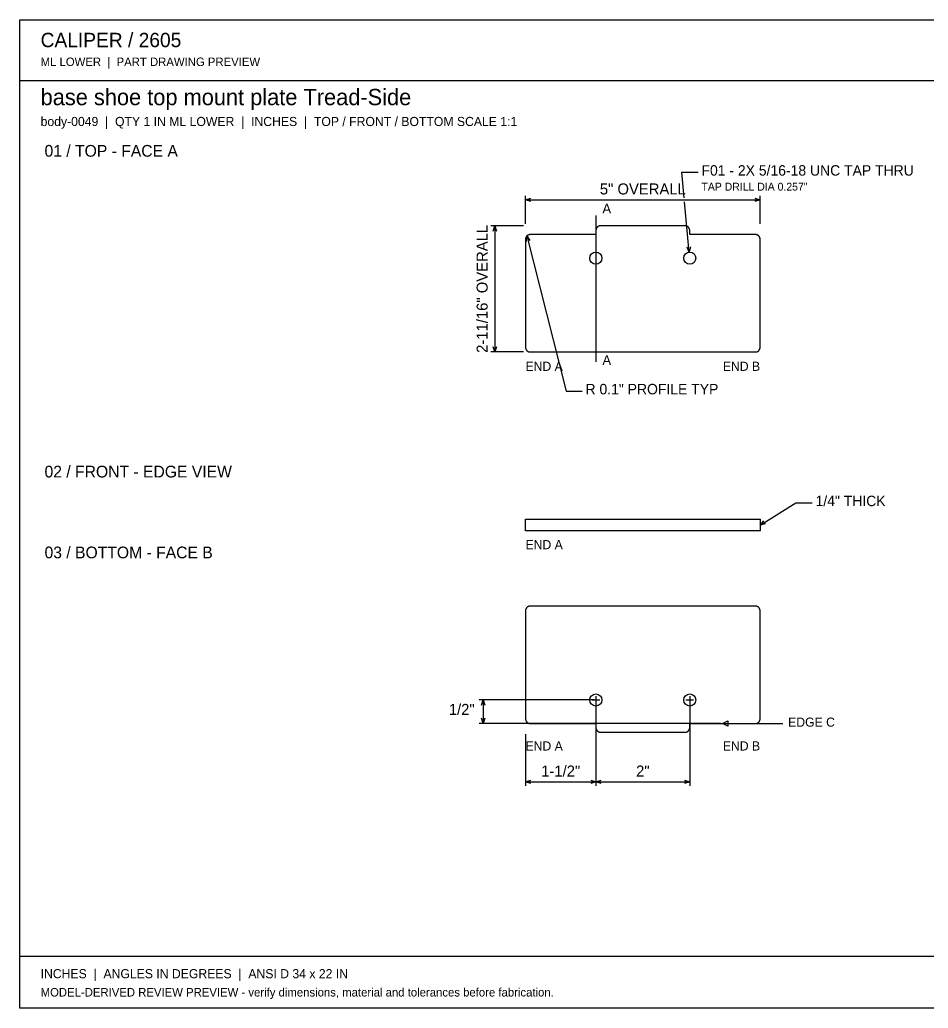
# Model space of a CAD drawing. Header units: inches. Extents: x 0.5 to 33.5, y 0.5 to 21.5.
# Drawn here: x 0.47 to 19.83, y 0.47 to 21.53 of the extents above; entities that cross this region are included whole.
import ezdxf
from ezdxf.enums import TextEntityAlignment as Align

# ---------------------------------------------------------------- set-up
doc = ezdxf.new("R2010")
doc.units = ezdxf.units.IN
doc.header["$MEASUREMENT"] = 0

msp = doc.modelspace()

# ---------------------------------------------------------------- linework, layer by layer
at = {"layer": 'ANNOTATION'}
for p, q in [((14.633, 17.736), (14.583, 18.278)), ((14.583, 18.278), (14.931, 18.278)), ((11.25, 17.181), (11.25, 17.778)), ((11.25, 17.694), (11.361, 17.729)), ((11.25, 17.694), (16.25, 17.694)), ((11.361, 17.66), (11.25, 17.694)), ((16.139, 17.729), (16.25, 17.694)), ((16.25, 17.694), (16.139, 17.66)), ((16.25, 17.181), (16.25, 17.778)), ((14.738, 16.579), (14.64, 17.653)), ((12.75, 17.361), (12.75, 14.243)), ((11.208, 17.139), (10.514, 17.139)), ((10.562, 17.028), (10.597, 17.139)), ((10.597, 17.139), (10.597, 14.451)), ((10.597, 17.139), (10.632, 17.028)), ((11.273, 16.806), (11.279, 16.922)), ((11.279, 16.922), (12.113, 13.618)), ((11.279, 16.922), (11.34, 16.823)), ((14.738, 16.579), (14.694, 16.687)), ((14.763, 16.693), (14.738, 16.579)), ((10.597, 14.451), (10.562, 14.563)), ((10.632, 14.563), (10.597, 14.451)), ((11.208, 14.451), (10.514, 14.451)), ((12.113, 13.618), (12.46, 13.618)), ((16.25, 10.764), (17.014, 11.236)), ((17.014, 11.236), (17.361, 11.236)), ((16.25, 10.764), (16.326, 10.852)), ((16.363, 10.793), (16.25, 10.764)), ((12.708, 7.038), (10.264, 7.038)), ((10.312, 6.927), (10.347, 7.038)), ((10.347, 7.038), (10.347, 6.538)), ((10.347, 7.038), (10.382, 6.927)), ((12.667, 7.038), (12.833, 7.038)), ((12.75, 7.122), (12.75, 6.955)), ((12.75, 6.997), (12.75, 5.212)), ((12.75, 6.997), (12.75, 5.212)), ((14.667, 7.038), (14.833, 7.038)), ((14.75, 7.122), (14.75, 6.955)), ((14.75, 6.997), (14.75, 5.212)), ((15.408, 6.538), (10.264, 6.538)), ((10.347, 6.538), (10.312, 6.649)), ((10.382, 6.649), (10.347, 6.538)), ((15.45, 6.538), (15.561, 6.594)), ((15.45, 6.538), (16.736, 6.538)), ((15.561, 6.483), (15.45, 6.538)), ((15.561, 6.594), (15.561, 6.483)), ((11.25, 6.309), (11.25, 5.212)), ((11.25, 5.295), (11.361, 5.33)), ((11.25, 5.295), (12.75, 5.295)), ((11.361, 5.26), (11.25, 5.295)), ((12.639, 5.33), (12.75, 5.295)), ((12.75, 5.295), (12.639, 5.26)), ((12.75, 5.295), (12.861, 5.33)), ((12.75, 5.295), (14.75, 5.295)), ((12.861, 5.26), (12.75, 5.295)), ((14.639, 5.33), (14.75, 5.295)), ((14.75, 5.295), (14.639, 5.26))]:
    msp.add_line(p, q, dxfattribs=at)
at = {"layer": 'OUTLINE'}
for p, q in [((0.472, 21.528), (33.528, 21.528)), ((0.472, 0.472), (0.472, 21.528)), ((0.472, 20.236), (33.528, 20.236)), ((12.752, 17.058), (12.751, 17.056)), ((12.751, 17.056), (12.751, 17.054)), ((12.753, 17.063), (12.752, 17.061)), ((12.752, 17.061), (12.752, 17.058)), ((12.754, 17.066), (12.753, 17.063)), ((12.755, 17.07), (12.754, 17.068)), ((12.754, 17.068), (12.754, 17.066)), ((12.756, 17.073), (12.755, 17.07)), ((12.757, 17.075), (12.756, 17.073)), ((12.758, 17.077), (12.757, 17.075)), ((12.759, 17.079), (12.758, 17.077)), ((12.76, 17.082), (12.759, 17.079)), ((12.761, 17.084), (12.76, 17.082)), ((12.762, 17.086), (12.761, 17.084)), ((12.763, 17.088), (12.762, 17.086)), ((12.764, 17.09), (12.763, 17.088)), ((12.766, 17.092), (12.764, 17.09)), ((12.767, 17.094), (12.766, 17.092)), ((12.768, 17.096), (12.767, 17.094)), ((12.77, 17.098), (12.768, 17.096)), ((12.771, 17.1), (12.77, 17.098)), ((12.773, 17.102), (12.771, 17.1)), ((12.774, 17.104), (12.773, 17.102)), ((12.776, 17.106), (12.774, 17.104)), ((12.778, 17.108), (12.776, 17.106)), ((12.779, 17.11), (12.778, 17.108)), ((12.781, 17.111), (12.779, 17.11)), ((12.783, 17.113), (12.781, 17.111)), ((12.785, 17.115), (12.783, 17.113)), ((12.787, 17.116), (12.785, 17.115)), ((12.788, 17.118), (12.787, 17.116)), ((12.79, 17.119), (12.788, 17.118)), ((12.792, 17.121), (12.79, 17.119)), ((12.794, 17.122), (12.792, 17.121)), ((12.797, 17.123), (12.794, 17.122)), ((12.799, 17.125), (12.797, 17.123)), ((12.801, 17.126), (12.799, 17.125)), ((12.803, 17.127), (12.801, 17.126)), ((12.805, 17.128), (12.803, 17.127)), ((12.807, 17.129), (12.805, 17.128)), ((12.809, 17.13), (12.807, 17.129)), ((12.812, 17.131), (12.809, 17.13)), ((12.814, 17.132), (12.812, 17.131)), ((12.816, 17.133), (12.814, 17.132)), ((12.819, 17.134), (12.816, 17.133)), ((12.821, 17.135), (12.819, 17.134)), ((12.823, 17.135), (12.821, 17.135)), ((12.826, 17.136), (12.823, 17.135)), ((12.828, 17.136), (12.826, 17.136)), ((12.83, 17.137), (12.828, 17.136)), ((12.833, 17.137), (12.83, 17.137)), ((12.835, 17.138), (12.833, 17.137)), ((12.838, 17.138), (12.835, 17.138)), ((12.84, 17.138), (12.838, 17.138)), ((12.843, 17.139), (12.84, 17.138)), ((12.845, 17.139), (12.843, 17.139)), ((12.848, 17.139), (12.845, 17.139)), ((12.85, 17.139), (12.848, 17.139)), ((14.65, 17.139), (12.85, 17.139)), ((14.652, 17.139), (14.65, 17.139)), ((14.655, 17.139), (14.652, 17.139)), ((14.657, 17.139), (14.655, 17.139)), ((14.66, 17.138), (14.657, 17.139)), ((14.662, 17.138), (14.66, 17.138)), ((14.665, 17.138), (14.662, 17.138)), ((14.667, 17.137), (14.665, 17.138)), ((14.67, 17.137), (14.667, 17.137)), ((14.672, 17.136), (14.67, 17.137)), ((14.674, 17.136), (14.672, 17.136)), ((14.677, 17.135), (14.674, 17.136)), ((14.679, 17.135), (14.677, 17.135)), ((14.681, 17.134), (14.679, 17.135)), ((14.684, 17.133), (14.681, 17.134)), ((14.686, 17.132), (14.684, 17.133)), ((14.688, 17.131), (14.686, 17.132)), ((14.691, 17.13), (14.688, 17.131)), ((14.693, 17.129), (14.691, 17.13)), ((14.695, 17.128), (14.693, 17.129)), ((14.697, 17.127), (14.695, 17.128)), ((14.699, 17.126), (14.697, 17.127)), ((14.701, 17.125), (14.699, 17.126)), ((14.703, 17.123), (14.701, 17.125)), ((14.706, 17.122), (14.703, 17.123)), ((14.708, 17.121), (14.706, 17.122)), ((14.71, 17.119), (14.708, 17.121)), ((14.712, 17.118), (14.71, 17.119)), ((14.713, 17.116), (14.712, 17.118)), ((14.715, 17.115), (14.713, 17.116)), ((14.717, 17.113), (14.715, 17.115)), ((14.719, 17.111), (14.717, 17.113)), ((14.721, 17.11), (14.719, 17.111)), ((14.722, 17.108), (14.721, 17.11)), ((14.724, 17.106), (14.722, 17.108)), ((14.726, 17.104), (14.724, 17.106)), ((14.727, 17.102), (14.726, 17.104)), ((14.729, 17.1), (14.727, 17.102)), ((14.73, 17.098), (14.729, 17.1)), ((14.732, 17.096), (14.73, 17.098)), ((14.733, 17.094), (14.732, 17.096)), ((14.734, 17.092), (14.733, 17.094)), ((14.736, 17.09), (14.734, 17.092)), ((14.737, 17.088), (14.736, 17.09)), ((14.738, 17.086), (14.737, 17.088)), ((14.739, 17.084), (14.738, 17.086)), ((14.74, 17.082), (14.739, 17.084)), ((14.741, 17.079), (14.74, 17.082)), ((14.742, 17.077), (14.741, 17.079)), ((14.743, 17.075), (14.742, 17.077)), ((14.744, 17.073), (14.743, 17.075)), ((14.745, 17.07), (14.744, 17.073)), ((14.746, 17.068), (14.745, 17.07)), ((14.746, 17.066), (14.746, 17.068)), ((14.747, 17.063), (14.746, 17.066)), ((14.748, 17.061), (14.747, 17.063)), ((14.748, 17.058), (14.748, 17.061)), ((14.749, 17.056), (14.748, 17.058)), ((14.749, 17.054), (14.749, 17.056)), ((11.251, 16.864), (11.25, 16.861)), ((11.25, 16.861), (11.25, 16.859)), ((11.25, 16.859), (11.25, 16.856)), ((11.25, 16.856), (11.25, 16.854)), ((11.25, 16.854), (11.25, 16.851)), ((11.25, 16.851), (11.25, 14.551)), ((11.252, 16.871), (11.251, 16.868)), ((11.251, 16.868), (11.251, 16.866)), ((11.251, 16.866), (11.251, 16.864)), ((11.253, 16.876), (11.252, 16.873)), ((11.252, 16.873), (11.252, 16.871)), ((11.254, 16.878), (11.253, 16.876)), ((11.255, 16.883), (11.254, 16.88)), ((11.254, 16.88), (11.254, 16.878)), ((11.256, 16.885), (11.255, 16.883)), ((11.257, 16.887), (11.256, 16.885)), ((11.258, 16.89), (11.257, 16.887)), ((11.259, 16.892), (11.258, 16.89)), ((11.26, 16.894), (11.259, 16.892)), ((11.261, 16.896), (11.26, 16.894)), ((11.262, 16.899), (11.261, 16.896)), ((11.263, 16.901), (11.262, 16.899)), ((11.264, 16.903), (11.263, 16.901)), ((11.266, 16.905), (11.264, 16.903)), ((11.267, 16.907), (11.266, 16.905)), ((11.268, 16.909), (11.267, 16.907)), ((11.27, 16.911), (11.268, 16.909)), ((11.271, 16.913), (11.27, 16.911)), ((11.273, 16.915), (11.271, 16.913)), ((11.274, 16.917), (11.273, 16.915)), ((11.276, 16.919), (11.274, 16.917)), ((11.278, 16.92), (11.276, 16.919)), ((11.279, 16.922), (11.278, 16.92)), ((11.281, 16.924), (11.279, 16.922)), ((11.283, 16.925), (11.281, 16.924)), ((11.285, 16.927), (11.283, 16.925)), ((11.287, 16.929), (11.285, 16.927)), ((11.288, 16.93), (11.287, 16.929)), ((11.29, 16.932), (11.288, 16.93)), ((11.292, 16.933), (11.29, 16.932)), ((11.294, 16.935), (11.292, 16.933)), ((11.297, 16.936), (11.294, 16.935)), ((11.299, 16.937), (11.297, 16.936)), ((11.301, 16.938), (11.299, 16.937)), ((11.303, 16.94), (11.301, 16.938)), ((11.305, 16.941), (11.303, 16.94)), ((11.307, 16.942), (11.305, 16.941)), ((11.309, 16.943), (11.307, 16.942)), ((11.312, 16.944), (11.309, 16.943)), ((11.314, 16.945), (11.312, 16.944)), ((11.316, 16.946), (11.314, 16.945)), ((11.319, 16.946), (11.316, 16.946)), ((11.321, 16.947), (11.319, 16.946)), ((11.323, 16.948), (11.321, 16.947)), ((11.326, 16.948), (11.323, 16.948)), ((11.328, 16.949), (11.326, 16.948)), ((11.33, 16.949), (11.328, 16.949)), ((11.333, 16.95), (11.33, 16.949)), ((11.335, 16.95), (11.333, 16.95)), ((11.338, 16.951), (11.335, 16.95)), ((11.34, 16.951), (11.338, 16.951)), ((11.343, 16.951), (11.34, 16.951)), ((11.345, 16.951), (11.343, 16.951)), ((11.348, 16.951), (11.345, 16.951)), ((11.35, 16.951), (11.348, 16.951)), ((12.75, 16.951), (11.35, 16.951)), ((12.751, 17.051), (12.75, 17.049)), ((12.75, 17.049), (12.75, 17.046)), ((12.75, 17.046), (12.75, 17.044)), ((12.75, 17.044), (12.75, 17.041)), ((12.75, 17.041), (12.75, 17.039)), ((12.75, 17.039), (12.75, 16.951)), ((12.751, 17.054), (12.751, 17.051)), ((14.749, 17.051), (14.749, 17.054)), ((14.75, 17.049), (14.749, 17.051)), ((14.75, 17.046), (14.75, 17.049)), ((14.75, 17.044), (14.75, 17.046)), ((14.75, 17.041), (14.75, 17.044)), ((14.75, 17.039), (14.75, 17.041)), ((14.75, 16.951), (14.75, 17.039)), ((16.15, 16.951), (14.75, 16.951)), ((16.152, 16.951), (16.15, 16.951)), ((16.155, 16.951), (16.152, 16.951)), ((16.157, 16.951), (16.155, 16.951)), ((16.16, 16.951), (16.157, 16.951)), ((16.162, 16.951), (16.16, 16.951)), ((16.165, 16.95), (16.162, 16.951)), ((16.167, 16.95), (16.165, 16.95)), ((16.17, 16.949), (16.167, 16.95)), ((16.172, 16.949), (16.17, 16.949)), ((16.174, 16.948), (16.172, 16.949)), ((16.177, 16.948), (16.174, 16.948)), ((16.179, 16.947), (16.177, 16.948)), ((16.181, 16.946), (16.179, 16.947)), ((16.184, 16.946), (16.181, 16.946)), ((16.186, 16.945), (16.184, 16.946)), ((16.188, 16.944), (16.186, 16.945)), ((16.191, 16.943), (16.188, 16.944)), ((16.193, 16.942), (16.191, 16.943)), ((16.195, 16.941), (16.193, 16.942)), ((16.197, 16.94), (16.195, 16.941)), ((16.199, 16.938), (16.197, 16.94)), ((16.201, 16.937), (16.199, 16.938)), ((16.203, 16.936), (16.201, 16.937)), ((16.206, 16.935), (16.203, 16.936)), ((16.208, 16.933), (16.206, 16.935)), ((16.21, 16.932), (16.208, 16.933)), ((16.212, 16.93), (16.21, 16.932)), ((16.213, 16.929), (16.212, 16.93)), ((16.215, 16.927), (16.213, 16.929)), ((16.217, 16.925), (16.215, 16.927)), ((16.219, 16.924), (16.217, 16.925)), ((16.221, 16.922), (16.219, 16.924)), ((16.222, 16.92), (16.221, 16.922)), ((16.224, 16.919), (16.222, 16.92)), ((16.226, 16.917), (16.224, 16.919)), ((16.227, 16.915), (16.226, 16.917)), ((16.229, 16.913), (16.227, 16.915)), ((16.23, 16.911), (16.229, 16.913)), ((16.232, 16.909), (16.23, 16.911)), ((16.233, 16.907), (16.232, 16.909)), ((16.234, 16.905), (16.233, 16.907)), ((16.236, 16.903), (16.234, 16.905)), ((16.237, 16.901), (16.236, 16.903)), ((16.238, 16.899), (16.237, 16.901)), ((16.239, 16.896), (16.238, 16.899)), ((16.24, 16.894), (16.239, 16.896)), ((16.241, 16.892), (16.24, 16.894)), ((16.242, 16.89), (16.241, 16.892)), ((16.243, 16.887), (16.242, 16.89)), ((16.244, 16.885), (16.243, 16.887)), ((16.245, 16.883), (16.244, 16.885)), ((16.246, 16.88), (16.245, 16.883)), ((16.246, 16.878), (16.246, 16.88)), ((16.247, 16.876), (16.246, 16.878)), ((16.248, 16.873), (16.247, 16.876)), ((16.248, 16.871), (16.248, 16.873)), ((16.249, 16.868), (16.248, 16.871)), ((16.249, 16.866), (16.249, 16.868)), ((16.249, 16.864), (16.249, 16.866)), ((16.25, 16.861), (16.249, 16.864)), ((16.25, 16.859), (16.25, 16.861)), ((16.25, 16.856), (16.25, 16.859)), ((16.25, 16.854), (16.25, 16.856)), ((16.25, 16.851), (16.25, 16.854)), ((16.25, 14.551), (16.25, 16.851)), ((11.25, 14.551), (11.25, 14.549)), ((11.25, 14.549), (11.25, 14.546)), ((11.25, 14.546), (11.25, 14.544)), ((11.25, 14.544), (11.25, 14.542)), ((11.25, 14.542), (11.251, 14.539)), ((11.251, 14.539), (11.251, 14.537)), ((11.251, 14.537), (11.251, 14.534)), ((11.251, 14.534), (11.252, 14.532)), ((11.252, 14.532), (11.252, 14.529)), ((11.252, 14.529), (11.253, 14.527)), ((16.247, 14.527), (16.248, 14.529)), ((16.248, 14.532), (16.249, 14.534)), ((16.248, 14.529), (16.248, 14.532)), ((16.249, 14.539), (16.25, 14.542)), ((16.249, 14.537), (16.249, 14.539)), ((16.249, 14.534), (16.249, 14.537)), ((16.25, 14.549), (16.25, 14.551)), ((16.25, 14.546), (16.25, 14.549)), ((16.25, 14.544), (16.25, 14.546)), ((16.25, 14.542), (16.25, 14.544)), ((11.253, 14.527), (11.254, 14.525)), ((11.254, 14.525), (11.254, 14.522)), ((11.254, 14.522), (11.255, 14.52)), ((11.255, 14.52), (11.256, 14.518)), ((11.256, 14.518), (11.257, 14.515)), ((11.257, 14.515), (11.258, 14.513)), ((11.258, 14.513), (11.259, 14.511)), ((11.259, 14.511), (11.26, 14.509)), ((11.26, 14.509), (11.261, 14.506)), ((11.261, 14.506), (11.262, 14.504)), ((11.262, 14.504), (11.263, 14.502)), ((11.263, 14.502), (11.264, 14.5)), ((11.264, 14.5), (11.266, 14.498)), ((11.266, 14.498), (11.267, 14.496)), ((11.267, 14.496), (11.268, 14.494)), ((11.268, 14.494), (11.27, 14.492)), ((11.27, 14.492), (11.271, 14.49)), ((11.271, 14.49), (11.273, 14.488)), ((11.273, 14.488), (11.274, 14.486)), ((11.274, 14.486), (11.276, 14.484)), ((11.276, 14.484), (11.278, 14.482)), ((11.278, 14.482), (11.279, 14.481)), ((11.279, 14.481), (11.281, 14.479)), ((11.281, 14.479), (11.283, 14.477)), ((11.283, 14.477), (11.285, 14.476)), ((11.285, 14.476), (11.287, 14.474)), ((11.287, 14.474), (11.288, 14.473)), ((11.288, 14.473), (11.29, 14.471)), ((11.29, 14.471), (11.292, 14.47)), ((11.292, 14.47), (11.294, 14.468)), ((11.294, 14.468), (11.297, 14.467)), ((11.297, 14.467), (11.299, 14.466)), ((11.299, 14.466), (11.301, 14.464)), ((11.301, 14.464), (11.303, 14.463)), ((11.303, 14.463), (11.305, 14.462)), ((11.305, 14.462), (11.307, 14.461)), ((11.307, 14.461), (11.309, 14.46)), ((11.309, 14.46), (11.312, 14.459)), ((11.312, 14.459), (11.314, 14.458)), ((11.314, 14.458), (11.316, 14.457)), ((11.316, 14.457), (11.319, 14.456)), ((11.319, 14.456), (11.321, 14.456)), ((11.321, 14.456), (11.323, 14.455)), ((11.323, 14.455), (11.326, 14.454)), ((11.326, 14.454), (11.328, 14.454)), ((11.328, 14.454), (11.33, 14.453)), ((11.33, 14.453), (11.333, 14.453)), ((11.333, 14.453), (11.335, 14.452)), ((11.335, 14.452), (11.338, 14.452)), ((11.338, 14.452), (11.34, 14.452)), ((11.34, 14.452), (11.343, 14.452)), ((11.343, 14.452), (11.345, 14.452)), ((11.345, 14.452), (11.348, 14.451)), ((11.348, 14.451), (11.35, 14.451)), ((11.35, 14.451), (16.15, 14.451)), ((16.15, 14.451), (16.152, 14.451)), ((16.152, 14.451), (16.155, 14.452)), ((16.155, 14.452), (16.157, 14.452)), ((16.157, 14.452), (16.16, 14.452)), ((16.16, 14.452), (16.162, 14.452)), ((16.162, 14.452), (16.165, 14.452)), ((16.165, 14.452), (16.167, 14.453)), ((16.167, 14.453), (16.17, 14.453)), ((16.17, 14.453), (16.172, 14.454)), ((16.172, 14.454), (16.174, 14.454)), ((16.174, 14.454), (16.177, 14.455)), ((16.177, 14.455), (16.179, 14.456)), ((16.179, 14.456), (16.181, 14.456)), ((16.181, 14.456), (16.184, 14.457)), ((16.184, 14.457), (16.186, 14.458)), ((16.186, 14.458), (16.188, 14.459)), ((16.188, 14.459), (16.191, 14.46)), ((16.191, 14.46), (16.193, 14.461)), ((16.193, 14.461), (16.195, 14.462)), ((16.195, 14.462), (16.197, 14.463)), ((16.197, 14.463), (16.199, 14.464)), ((16.199, 14.464), (16.201, 14.466)), ((16.201, 14.466), (16.203, 14.467)), ((16.203, 14.467), (16.206, 14.468)), ((16.206, 14.468), (16.208, 14.47)), ((16.208, 14.47), (16.21, 14.471)), ((16.21, 14.471), (16.212, 14.473)), ((16.212, 14.473), (16.213, 14.474)), ((16.213, 14.474), (16.215, 14.476)), ((16.215, 14.476), (16.217, 14.477)), ((16.217, 14.477), (16.219, 14.479)), ((16.219, 14.479), (16.221, 14.481)), ((16.221, 14.481), (16.222, 14.482)), ((16.222, 14.482), (16.224, 14.484)), ((16.224, 14.484), (16.226, 14.486)), ((16.226, 14.486), (16.227, 14.488)), ((16.227, 14.488), (16.229, 14.49)), ((16.229, 14.49), (16.23, 14.492)), ((16.23, 14.492), (16.232, 14.494)), ((16.232, 14.494), (16.233, 14.496)), ((16.233, 14.496), (16.234, 14.498)), ((16.234, 14.498), (16.236, 14.5)), ((16.236, 14.5), (16.237, 14.502)), ((16.237, 14.502), (16.238, 14.504)), ((16.238, 14.504), (16.239, 14.506)), ((16.239, 14.506), (16.24, 14.509)), ((16.24, 14.509), (16.241, 14.511)), ((16.241, 14.511), (16.242, 14.513)), ((16.242, 14.513), (16.243, 14.515)), ((16.243, 14.515), (16.244, 14.518)), ((16.244, 14.518), (16.245, 14.52)), ((16.245, 14.52), (16.246, 14.522)), ((16.246, 14.525), (16.247, 14.527)), ((16.246, 14.522), (16.246, 14.525)), ((11.25, 10.889), (16.25, 10.889)), ((11.25, 10.639), (11.25, 10.889)), ((16.25, 10.889), (16.25, 10.639)), ((16.25, 10.639), (11.25, 10.639)), ((11.251, 8.95), (11.25, 8.948)), ((11.25, 8.948), (11.25, 8.946)), ((11.25, 8.946), (11.25, 8.943)), ((11.25, 8.943), (11.25, 8.941)), ((11.25, 8.941), (11.25, 8.938)), ((11.25, 8.938), (11.25, 6.638)), ((11.252, 8.958), (11.251, 8.955)), ((11.251, 8.955), (11.251, 8.953)), ((11.251, 8.953), (11.251, 8.95)), ((11.253, 8.962), (11.252, 8.96)), ((11.252, 8.96), (11.252, 8.958)), ((11.254, 8.965), (11.253, 8.962)), ((11.255, 8.97), (11.254, 8.967)), ((11.254, 8.967), (11.254, 8.965)), ((11.256, 8.972), (11.255, 8.97)), ((11.257, 8.974), (11.256, 8.972)), ((11.258, 8.976), (11.257, 8.974)), ((11.259, 8.979), (11.258, 8.976)), ((11.26, 8.981), (11.259, 8.979)), ((11.261, 8.983), (11.26, 8.981)), ((11.262, 8.985), (11.261, 8.983)), ((11.263, 8.987), (11.262, 8.985)), ((11.264, 8.99), (11.263, 8.987)), ((11.266, 8.992), (11.264, 8.99)), ((11.267, 8.994), (11.266, 8.992)), ((11.268, 8.996), (11.267, 8.994)), ((11.27, 8.998), (11.268, 8.996)), ((11.271, 9), (11.27, 8.998)), ((11.273, 9.002), (11.271, 9)), ((11.274, 9.004), (11.273, 9.002)), ((11.276, 9.005), (11.274, 9.004)), ((11.278, 9.007), (11.276, 9.005)), ((11.279, 9.009), (11.278, 9.007)), ((11.281, 9.011), (11.279, 9.009)), ((11.283, 9.012), (11.281, 9.011)), ((11.285, 9.014), (11.283, 9.012)), ((11.287, 9.015), (11.285, 9.014)), ((11.288, 9.017), (11.287, 9.015)), ((11.29, 9.019), (11.288, 9.017)), ((11.292, 9.02), (11.29, 9.019)), ((11.294, 9.021), (11.292, 9.02)), ((11.297, 9.023), (11.294, 9.021)), ((11.299, 9.024), (11.297, 9.023)), ((11.301, 9.025), (11.299, 9.024)), ((11.303, 9.026), (11.301, 9.025)), ((11.305, 9.028), (11.303, 9.026)), ((11.307, 9.029), (11.305, 9.028)), ((11.309, 9.03), (11.307, 9.029)), ((11.312, 9.031), (11.309, 9.03)), ((11.314, 9.031), (11.312, 9.031)), ((11.316, 9.032), (11.314, 9.031)), ((11.319, 9.033), (11.316, 9.032)), ((11.321, 9.034), (11.319, 9.033)), ((11.323, 9.035), (11.321, 9.034)), ((11.326, 9.035), (11.323, 9.035)), ((11.328, 9.036), (11.326, 9.035)), ((11.33, 9.036), (11.328, 9.036)), ((11.333, 9.037), (11.33, 9.036)), ((11.335, 9.037), (11.333, 9.037)), ((11.338, 9.037), (11.335, 9.037)), ((11.34, 9.038), (11.338, 9.037)), ((11.343, 9.038), (11.34, 9.038)), ((11.345, 9.038), (11.343, 9.038)), ((11.348, 9.038), (11.345, 9.038)), ((11.35, 9.038), (11.348, 9.038)), ((16.15, 9.038), (11.35, 9.038)), ((16.152, 9.038), (16.15, 9.038)), ((16.155, 9.038), (16.152, 9.038)), ((16.157, 9.038), (16.155, 9.038)), ((16.16, 9.038), (16.157, 9.038)), ((16.162, 9.037), (16.16, 9.038)), ((16.165, 9.037), (16.162, 9.037)), ((16.167, 9.037), (16.165, 9.037)), ((16.17, 9.036), (16.167, 9.037)), ((16.172, 9.036), (16.17, 9.036)), ((16.174, 9.035), (16.172, 9.036)), ((16.177, 9.035), (16.174, 9.035)), ((16.179, 9.034), (16.177, 9.035)), ((16.181, 9.033), (16.179, 9.034)), ((16.184, 9.032), (16.181, 9.033)), ((16.186, 9.031), (16.184, 9.032)), ((16.188, 9.031), (16.186, 9.031)), ((16.191, 9.03), (16.188, 9.031)), ((16.193, 9.029), (16.191, 9.03)), ((16.195, 9.028), (16.193, 9.029)), ((16.197, 9.026), (16.195, 9.028)), ((16.199, 9.025), (16.197, 9.026)), ((16.201, 9.024), (16.199, 9.025)), ((16.203, 9.023), (16.201, 9.024)), ((16.206, 9.021), (16.203, 9.023)), ((16.208, 9.02), (16.206, 9.021)), ((16.21, 9.019), (16.208, 9.02)), ((16.212, 9.017), (16.21, 9.019)), ((16.213, 9.015), (16.212, 9.017)), ((16.215, 9.014), (16.213, 9.015)), ((16.217, 9.012), (16.215, 9.014)), ((16.219, 9.011), (16.217, 9.012)), ((16.221, 9.009), (16.219, 9.011)), ((16.222, 9.007), (16.221, 9.009)), ((16.224, 9.005), (16.222, 9.007)), ((16.226, 9.004), (16.224, 9.005)), ((16.227, 9.002), (16.226, 9.004)), ((16.229, 9), (16.227, 9.002)), ((16.23, 8.998), (16.229, 9)), ((16.232, 8.996), (16.23, 8.998)), ((16.233, 8.994), (16.232, 8.996)), ((16.234, 8.992), (16.233, 8.994)), ((16.236, 8.99), (16.234, 8.992)), ((16.237, 8.987), (16.236, 8.99)), ((16.238, 8.985), (16.237, 8.987)), ((16.239, 8.983), (16.238, 8.985)), ((16.24, 8.981), (16.239, 8.983)), ((16.241, 8.979), (16.24, 8.981)), ((16.242, 8.976), (16.241, 8.979)), ((16.243, 8.974), (16.242, 8.976)), ((16.244, 8.972), (16.243, 8.974)), ((16.245, 8.97), (16.244, 8.972)), ((16.246, 8.967), (16.245, 8.97)), ((16.246, 8.965), (16.246, 8.967)), ((16.247, 8.962), (16.246, 8.965)), ((16.248, 8.96), (16.247, 8.962)), ((16.248, 8.958), (16.248, 8.96)), ((16.249, 8.955), (16.248, 8.958)), ((16.249, 8.953), (16.249, 8.955)), ((16.249, 8.95), (16.249, 8.953)), ((16.25, 8.948), (16.249, 8.95)), ((16.25, 8.946), (16.25, 8.948)), ((16.25, 8.943), (16.25, 8.946)), ((16.25, 8.941), (16.25, 8.943)), ((16.25, 8.938), (16.25, 8.941)), ((16.25, 6.638), (16.25, 8.938)), ((11.25, 6.638), (11.25, 6.636)), ((11.25, 6.636), (11.25, 6.633)), ((11.25, 6.633), (11.25, 6.631)), ((11.25, 6.631), (11.25, 6.628)), ((11.25, 6.628), (11.251, 6.626)), ((11.251, 6.626), (11.251, 6.624)), ((11.251, 6.624), (11.251, 6.621)), ((11.251, 6.621), (11.252, 6.619)), ((11.252, 6.619), (11.252, 6.616)), ((11.252, 6.616), (11.253, 6.614)), ((11.253, 6.614), (11.254, 6.612)), ((11.254, 6.612), (11.254, 6.609)), ((11.254, 6.609), (11.255, 6.607)), ((11.255, 6.607), (11.256, 6.605)), ((11.256, 6.605), (11.257, 6.602)), ((11.257, 6.602), (11.258, 6.6)), ((11.258, 6.6), (11.259, 6.598)), ((11.259, 6.598), (11.26, 6.595)), ((11.26, 6.595), (11.261, 6.593)), ((11.261, 6.593), (11.262, 6.591)), ((11.262, 6.591), (11.263, 6.589)), ((11.263, 6.589), (11.264, 6.587)), ((11.264, 6.587), (11.266, 6.585)), ((11.266, 6.585), (11.267, 6.583)), ((11.267, 6.583), (11.268, 6.581)), ((11.268, 6.581), (11.27, 6.579)), ((11.27, 6.579), (11.271, 6.577)), ((11.271, 6.577), (11.273, 6.575)), ((11.273, 6.575), (11.274, 6.573)), ((11.274, 6.573), (11.276, 6.571)), ((11.276, 6.571), (11.278, 6.569)), ((11.278, 6.569), (11.279, 6.567)), ((11.279, 6.567), (11.281, 6.566)), ((11.281, 6.566), (11.283, 6.564)), ((11.283, 6.564), (11.285, 6.562)), ((11.285, 6.562), (11.287, 6.561)), ((11.287, 6.561), (11.288, 6.559)), ((11.288, 6.559), (11.29, 6.558)), ((11.29, 6.558), (11.292, 6.556)), ((11.292, 6.556), (11.294, 6.555)), ((11.294, 6.555), (11.297, 6.554)), ((11.297, 6.554), (11.299, 6.552)), ((11.299, 6.552), (11.301, 6.551)), ((11.301, 6.551), (11.303, 6.55)), ((11.303, 6.55), (11.305, 6.549)), ((11.305, 6.549), (11.307, 6.548)), ((11.307, 6.548), (11.309, 6.547)), ((11.309, 6.547), (11.312, 6.546)), ((11.312, 6.546), (11.314, 6.545)), ((11.314, 6.545), (11.316, 6.544)), ((11.316, 6.544), (11.319, 6.543)), ((11.319, 6.543), (11.321, 6.543)), ((11.321, 6.543), (11.323, 6.542)), ((11.323, 6.542), (11.326, 6.541)), ((11.326, 6.541), (11.328, 6.541)), ((11.328, 6.541), (11.33, 6.54)), ((11.33, 6.54), (11.333, 6.54)), ((11.333, 6.54), (11.335, 6.539)), ((11.335, 6.539), (11.338, 6.539)), ((11.338, 6.539), (11.34, 6.539)), ((11.34, 6.539), (11.343, 6.538)), ((11.343, 6.538), (11.345, 6.538)), ((11.345, 6.538), (11.348, 6.538)), ((11.348, 6.538), (11.35, 6.538)), ((11.35, 6.538), (12.75, 6.538)), ((12.75, 6.538), (12.75, 6.451)), ((14.75, 6.451), (14.75, 6.538)), ((14.75, 6.538), (16.15, 6.538)), ((16.15, 6.538), (16.152, 6.538)), ((16.152, 6.538), (16.155, 6.538)), ((16.155, 6.538), (16.157, 6.538)), ((16.157, 6.538), (16.16, 6.539)), ((16.16, 6.539), (16.162, 6.539)), ((16.162, 6.539), (16.165, 6.539)), ((16.165, 6.539), (16.167, 6.54)), ((16.167, 6.54), (16.17, 6.54)), ((16.17, 6.54), (16.172, 6.541)), ((16.172, 6.541), (16.174, 6.541)), ((16.174, 6.541), (16.177, 6.542)), ((16.177, 6.542), (16.179, 6.543)), ((16.179, 6.543), (16.181, 6.543)), ((16.181, 6.543), (16.184, 6.544)), ((16.184, 6.544), (16.186, 6.545)), ((16.186, 6.545), (16.188, 6.546)), ((16.188, 6.546), (16.191, 6.547)), ((16.191, 6.547), (16.193, 6.548)), ((16.193, 6.548), (16.195, 6.549)), ((16.195, 6.549), (16.197, 6.55)), ((16.197, 6.55), (16.199, 6.551)), ((16.199, 6.551), (16.201, 6.552)), ((16.201, 6.552), (16.203, 6.554)), ((16.203, 6.554), (16.206, 6.555)), ((16.206, 6.555), (16.208, 6.556)), ((16.208, 6.556), (16.21, 6.558)), ((16.21, 6.558), (16.212, 6.559)), ((16.212, 6.559), (16.213, 6.561)), ((16.213, 6.561), (16.215, 6.562)), ((16.215, 6.562), (16.217, 6.564)), ((16.217, 6.564), (16.219, 6.566)), ((16.219, 6.566), (16.221, 6.567)), ((16.221, 6.567), (16.222, 6.569)), ((16.222, 6.569), (16.224, 6.571)), ((16.224, 6.571), (16.226, 6.573)), ((16.226, 6.573), (16.227, 6.575)), ((16.227, 6.575), (16.229, 6.577)), ((16.229, 6.577), (16.23, 6.579)), ((16.23, 6.579), (16.232, 6.581)), ((16.232, 6.581), (16.233, 6.583)), ((16.233, 6.583), (16.234, 6.585)), ((16.234, 6.585), (16.236, 6.587)), ((16.236, 6.587), (16.237, 6.589)), ((16.237, 6.589), (16.238, 6.591)), ((16.238, 6.591), (16.239, 6.593)), ((16.239, 6.593), (16.24, 6.595)), ((16.24, 6.595), (16.241, 6.598)), ((16.241, 6.598), (16.242, 6.6)), ((16.242, 6.6), (16.243, 6.602)), ((16.243, 6.602), (16.244, 6.605)), ((16.244, 6.605), (16.245, 6.607)), ((16.245, 6.607), (16.246, 6.609)), ((16.246, 6.612), (16.247, 6.614)), ((16.246, 6.609), (16.246, 6.612)), ((16.247, 6.614), (16.248, 6.616)), ((16.248, 6.619), (16.249, 6.621)), ((16.248, 6.616), (16.248, 6.619)), ((16.249, 6.626), (16.25, 6.628)), ((16.249, 6.624), (16.249, 6.626)), ((16.249, 6.621), (16.249, 6.624)), ((16.25, 6.636), (16.25, 6.638)), ((16.25, 6.633), (16.25, 6.636)), ((16.25, 6.631), (16.25, 6.633)), ((16.25, 6.628), (16.25, 6.631)), ((12.75, 6.451), (12.75, 6.448)), ((12.75, 6.448), (12.75, 6.446)), ((12.75, 6.446), (12.75, 6.443)), ((12.75, 6.443), (12.75, 6.441)), ((12.75, 6.441), (12.751, 6.438)), ((12.751, 6.438), (12.751, 6.436)), ((12.751, 6.436), (12.751, 6.434)), ((12.751, 6.434), (12.752, 6.431)), ((12.752, 6.431), (12.752, 6.429)), ((12.752, 6.429), (12.753, 6.426)), ((12.753, 6.426), (12.754, 6.424)), ((12.754, 6.424), (12.754, 6.422)), ((12.754, 6.422), (12.755, 6.419)), ((12.755, 6.419), (12.756, 6.417)), ((12.756, 6.417), (12.757, 6.415)), ((12.757, 6.415), (12.758, 6.412)), ((12.758, 6.412), (12.759, 6.41)), ((12.759, 6.41), (12.76, 6.408)), ((12.76, 6.408), (12.761, 6.406)), ((12.761, 6.406), (12.762, 6.404)), ((12.762, 6.404), (12.763, 6.401)), ((12.763, 6.401), (12.764, 6.399)), ((12.764, 6.399), (12.766, 6.397)), ((12.766, 6.397), (12.767, 6.395)), ((12.767, 6.395), (12.768, 6.393)), ((12.768, 6.393), (12.77, 6.391)), ((12.77, 6.391), (12.771, 6.389)), ((12.771, 6.389), (12.773, 6.387)), ((12.773, 6.387), (12.774, 6.385)), ((12.774, 6.385), (12.776, 6.384)), ((12.776, 6.384), (12.778, 6.382)), ((12.778, 6.382), (12.779, 6.38)), ((12.779, 6.38), (12.781, 6.378)), ((12.781, 6.378), (12.783, 6.377)), ((12.783, 6.377), (12.785, 6.375)), ((12.785, 6.375), (12.787, 6.373)), ((12.787, 6.373), (12.788, 6.372)), ((12.788, 6.372), (12.79, 6.37)), ((12.79, 6.37), (12.792, 6.369)), ((12.792, 6.369), (12.794, 6.368)), ((12.794, 6.368), (12.797, 6.366)), ((12.797, 6.366), (12.799, 6.365)), ((12.799, 6.365), (12.801, 6.364)), ((12.801, 6.364), (12.803, 6.363)), ((12.803, 6.363), (12.805, 6.361)), ((12.805, 6.361), (12.807, 6.36)), ((12.807, 6.36), (12.809, 6.359)), ((12.809, 6.359), (12.812, 6.358)), ((12.812, 6.358), (12.814, 6.357)), ((12.814, 6.357), (12.816, 6.357)), ((12.816, 6.357), (12.819, 6.356)), ((12.819, 6.356), (12.821, 6.355)), ((12.821, 6.355), (12.823, 6.354)), ((12.823, 6.354), (12.826, 6.354)), ((12.826, 6.354), (12.828, 6.353)), ((12.828, 6.353), (12.83, 6.353)), ((12.83, 6.353), (12.833, 6.352)), ((12.833, 6.352), (12.835, 6.352)), ((12.835, 6.352), (12.838, 6.351)), ((12.838, 6.351), (12.84, 6.351)), ((12.84, 6.351), (12.843, 6.351)), ((12.843, 6.351), (12.845, 6.351)), ((12.845, 6.351), (12.848, 6.351)), ((12.848, 6.351), (12.85, 6.351)), ((12.85, 6.351), (14.65, 6.351)), ((14.65, 6.351), (14.652, 6.351)), ((14.652, 6.351), (14.655, 6.351)), ((14.655, 6.351), (14.657, 6.351)), ((14.657, 6.351), (14.66, 6.351)), ((14.66, 6.351), (14.662, 6.351)), ((14.662, 6.351), (14.665, 6.352)), ((14.665, 6.352), (14.667, 6.352)), ((14.667, 6.352), (14.67, 6.353)), ((14.67, 6.353), (14.672, 6.353)), ((14.672, 6.353), (14.674, 6.354)), ((14.674, 6.354), (14.677, 6.354)), ((14.677, 6.354), (14.679, 6.355)), ((14.679, 6.355), (14.681, 6.356)), ((14.681, 6.356), (14.684, 6.357)), ((14.684, 6.357), (14.686, 6.357)), ((14.686, 6.357), (14.688, 6.358)), ((14.688, 6.358), (14.691, 6.359)), ((14.691, 6.359), (14.693, 6.36)), ((14.693, 6.36), (14.695, 6.361)), ((14.695, 6.361), (14.697, 6.363)), ((14.697, 6.363), (14.699, 6.364)), ((14.699, 6.364), (14.701, 6.365)), ((14.701, 6.365), (14.703, 6.366)), ((14.703, 6.366), (14.706, 6.368)), ((14.706, 6.368), (14.708, 6.369)), ((14.708, 6.369), (14.71, 6.37)), ((14.71, 6.37), (14.712, 6.372)), ((14.712, 6.372), (14.713, 6.373)), ((14.713, 6.373), (14.715, 6.375)), ((14.715, 6.375), (14.717, 6.377)), ((14.717, 6.377), (14.719, 6.378)), ((14.719, 6.378), (14.721, 6.38)), ((14.721, 6.38), (14.722, 6.382)), ((14.722, 6.382), (14.724, 6.384)), ((14.724, 6.384), (14.726, 6.385)), ((14.726, 6.385), (14.727, 6.387)), ((14.727, 6.387), (14.729, 6.389)), ((14.729, 6.389), (14.73, 6.391)), ((14.73, 6.391), (14.732, 6.393)), ((14.732, 6.393), (14.733, 6.395)), ((14.733, 6.395), (14.734, 6.397)), ((14.734, 6.397), (14.736, 6.399)), ((14.736, 6.399), (14.737, 6.401)), ((14.737, 6.401), (14.738, 6.404)), ((14.738, 6.404), (14.739, 6.406)), ((14.739, 6.406), (14.74, 6.408)), ((14.74, 6.408), (14.741, 6.41)), ((14.741, 6.41), (14.742, 6.412)), ((14.742, 6.412), (14.743, 6.415)), ((14.743, 6.415), (14.744, 6.417)), ((14.744, 6.417), (14.745, 6.419)), ((14.745, 6.419), (14.746, 6.422)), ((14.746, 6.424), (14.747, 6.426)), ((14.746, 6.422), (14.746, 6.424)), ((14.747, 6.426), (14.748, 6.429)), ((14.748, 6.431), (14.749, 6.434)), ((14.748, 6.429), (14.748, 6.431)), ((14.749, 6.438), (14.75, 6.441)), ((14.749, 6.436), (14.749, 6.438)), ((14.749, 6.434), (14.749, 6.436)), ((14.75, 6.448), (14.75, 6.451)), ((14.75, 6.446), (14.75, 6.448)), ((14.75, 6.443), (14.75, 6.446)), ((14.75, 6.441), (14.75, 6.443)), ((0.472, 1.583), (33.528, 1.583)), ((33.528, 0.472), (0.472, 0.472))]:
    msp.add_line(p, q, dxfattribs=at)
for centre in [(12.75, 16.451), (14.75, 16.451), (12.75, 7.038), (14.75, 7.038)]:
    msp.add_circle(centre, 0.129, dxfattribs=at)

# ---------------------------------------------------------------- texts
at = {"layer": 'ANNOTATION'}
for s, height, p in [('CALIPER / 2605', 0.30556, (0.917, 20.944)), ('ML LOWER  |  PART DRAWING PREVIEW', 0.18056, (0.917, 20.542)), ('base shoe top mount plate Tread-Side', 0.34722, (0.917, 19.708)), ('body-0049  |  QTY 1 IN ML LOWER  |  INCHES  |  TOP / FRONT / BOTTOM SCALE 1:1', 0.19444, (0.917, 19.264)), ('01 / TOP - FACE A', 0.25, (1, 18.611)), ('F01 - 2X 5/16-18 UNC TAP THRU', 0.22222, (15, 18.208)), ('TAP DRILL DIA 0.257"', 0.16667, (15, 17.889)), ('A', 0.208, (12.889, 17.403)), ('A', 0.208, (12.889, 14.174)), ('END A', 0.1944, (11.25, 14.049)), ('R 0.1" PROFILE TYP', 0.22222, (12.529, 13.549)), ('02 / FRONT - EDGE VIEW', 0.25, (1, 11.778)), ('1/4" THICK', 0.2222, (17.431, 11.167)), ('03 / BOTTOM - FACE B', 0.25, (1, 10.056)), ('END A', 0.1944, (11.25, 10.25)), ('EDGE C', 0.1944, (16.847, 6.469)), ('END A', 0.1944, (11.25, 5.962)), ('INCHES  |  ANGLES IN DEGREES  |  ANSI D 34 x 22 IN', 0.19444, (0.917, 1.111)), ('MODEL-DERIVED REVIEW PREVIEW - verify dimensions, material and tolerances before fabrication.', 0.18056, (0.917, 0.722))]:
    msp.add_text(s, height=height, dxfattribs=at).set_placement(p)
for s, p in [('5" OVERALL', (13.75, 17.806)), ('1-1/2"', (12, 5.406)), ('2"', (13.75, 5.406))]:
    msp.add_text(s, height=0.2361, dxfattribs=at).set_placement(p, align=Align.CENTER)
msp.add_text('2-11/16" OVERALL', height=0.23611, rotation=90, dxfattribs=at).set_placement((10.444, 15.795), align=Align.CENTER)
for s, height, p in [('END B', 0.1944, (16.25, 14.049)), ('1/2"', 0.2361, (10.167, 6.719)), ('END B', 0.1944, (16.25, 5.962))]:
    msp.add_text(s, height=height, dxfattribs=at).set_placement(p, align=Align.RIGHT)

doc.saveas('drawing.dxf')
